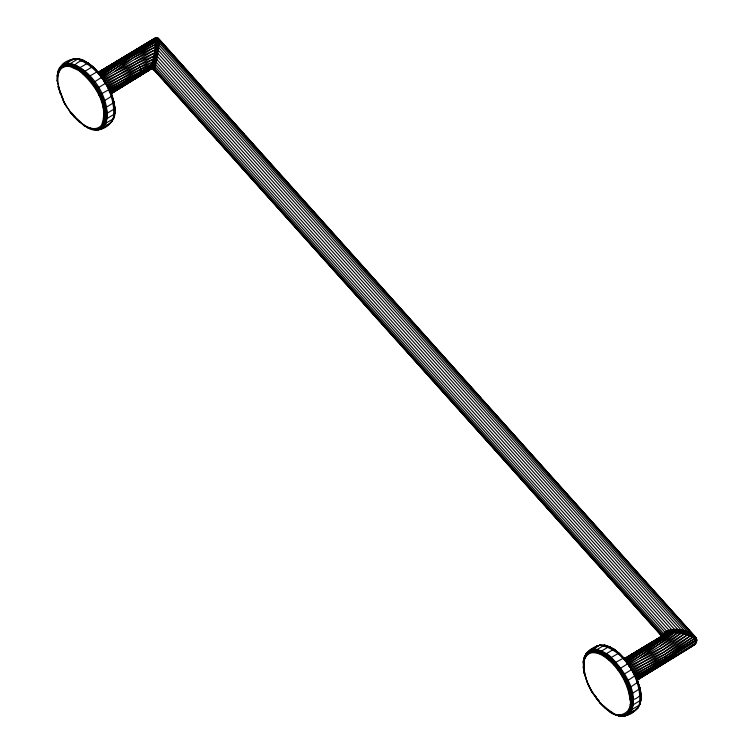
<?xml version="1.0" encoding="UTF-8"?>
<svg xmlns="http://www.w3.org/2000/svg" width="754" height="754" viewBox="0 0 754 754"><rect width="100%" height="100%" fill="white"/><g stroke="black" fill="none" stroke-linecap="round" stroke-linejoin="round"><path stroke-width="1.13" d="M70.593 111.498C67.568 111.309 78.228 119.547 78.689 120.998C84.42 126.107 94.731 132.553 101.375 125.475C109.66 105.334 94.014 82.704 78.567 70.414L79.717 67.766L88.039 62.997L93.242 66.88L99.368 73.854M620.627 715.848L619.995 716.093C616.555 714.698 611.324 714.387 609.289 710.862C618.506 720.098 633.558 712.36 630.014 699.373C627.752 682.568 618.195 666.819 604.623 656.725L605.773 654.076L613.539 649.345L614.548 649.477L619.552 653.963M58.52 86.013L58.162 86.851L60.49 93.458L57.417 81.507L57.257 75.259L58.991 69.802L58.284 73.176M103.11 122.233L105.937 123.138L113.204 118.849L114.796 112.233L114.127 115.456M589.157 685.235C588.167 688.44 583.86 669.948 583.888 668.223L583.304 661.569L585.038 656.112M629.156 708.543L631.993 709.448L639.26 705.16L640.985 699.712L641.023 693.934L640.089 688.119L635.528 675.395L640.023 688.525L631.956 693.68L629.119 693.793M57.841 81.913L57.822 76.936L58.699 72.742C56.663 69.17 61.677 65.202 64.618 64.033M113.901 116.521L113.713 118.406M583.888 668.223L584.538 656.555M639.948 702.832L639.76 704.717M695.688 642.097L695.518 643.85L693.623 645.386L637.092 680.127M57.219 81.036L57.549 74.721L57.417 81.507M103.967 113.062L107.53 113.034L114.127 109.019L114.976 107.624L112.073 95.343L105.956 83.044L100.763 75.579M584.114 665.942L583.266 667.347L584.209 673.162L586.537 679.769M630.014 699.373C633.973 700.805 639.185 697.026 641.023 693.934L640.41 693.049M98.048 72.403L155.201 38.011L157.266 37.832L158.792 38.765L695.725 637.384L696.79 640.042L695.848 642.983L636.659 679.382M634.698 675.292L694.283 638.713L694.943 636.48C687.224 630.57 667.799 625.471 662.662 636.235L662.285 635.669C667.045 624.727 693.162 629.175 696.79 640.042M110.433 93.176L151.469 67.822L152.779 67.502L154.702 68.388L662.436 634.284L662.907 636.056C671.503 627.903 690.334 630.862 696.734 640.646L635.999 678.477M58.699 72.742L60.433 69.5C59.641 61.027 77.568 56.107 83.854 60.546L88.812 63.553L97.963 72.12M83.242 124.551L88.341 128.105C96.851 133.26 107.191 127.04 112.28 120.565M584.755 659.053L586.48 655.81L586.386 653.087L588.78 651.484M617.941 714.764L618.761 715.857L623.351 716.3C628.864 714.896 635.358 711.484 638.327 706.875M83.091 124.353L74.231 116.531M614.915 714.632C602.587 708.864 595 697.148 588.808 685.537M614.095 649.307L619.288 653.19L628.365 663.369L617.828 669.938M103.072 107.483L106.568 107.049L113.166 103.034L113.863 101.441L113.458 101.159L114.636 108.604L114.646 113.929L106.88 118.661L103.977 118.039M584.576 672.323L584.209 673.162L584.784 673.803M640.023 688.525L639.91 687.752L640.975 694.434M623.351 716.3C627.535 715.131 634.02 713.576 635.707 709.128M110.838 93.939L149.754 69.924L152.091 62.224L154.344 61.338L156.332 62.262L666.941 631.513L666.253 633.728L623.473 659.401M57.21 75.843L58.482 70.245M113.204 118.849C116.832 94.74 100.235 67.785 77.624 59.114L71.017 63.129L69.764 65.768L69.924 66.522L78.567 70.414M114.985 112.817C114.985 122.855 100.678 133.854 91.884 128.453M583.257 662.153C583.511 652.691 592.54 646.791 600.947 644.972L596.188 646.301L594.171 648.044M639.26 705.16C643.219 681.625 624.312 648.6 599.628 645.217L592.493 649.703L592.201 652.634L595.971 652.832L600.165 654.208L604.623 656.725M83.119 73.977L85.164 71.13L92.346 66.842L93.242 66.88L93.505 67.662M609.166 660.287L610.627 657.874L618.902 653.068L624.067 658.063M596.64 697.808C590.373 691.955 586.518 681.588 584.275 672.747M613.624 664.745L615.999 662.219L623.935 657.837L632.238 669.222L638.261 681.899L630.74 686.96L627.366 687.827M109.179 89.076L112.12 95.909L104.033 100.998L101.319 101.517M155.041 39.293L155.833 37.766L158.236 38.294L158.387 44.477L155.767 61.79L153.364 69.491L152.949 68.699M87.577 78.435L89.34 76.333L97.577 71.479L102.167 77.313M637.809 679.128L664.086 663.511L665.603 661.55L665.622 656.282L692.502 637.328L693.36 635.688L692.794 634.453L159.009 39.519L157.737 38.708L155.588 38.906L98.604 73.261M58.124 71.47L60.848 66.324M111.356 122.327L114.08 117.181M584.171 657.78L586.895 652.634M637.403 708.637L640.127 703.491M76.116 59.368L74.212 58.661L66.974 62.921L63.543 64.005L62.676 65.098L62.94 67.332L60.433 69.5M106.936 125.192L108.661 124.646L112.186 121.262M627.432 711.785L629.401 712.945L630.806 712.653C639.449 693.049 624.764 671.117 611.221 657.431C608.478 653.492 588.28 642.908 588.997 653.643L586.48 655.81M69.934 111.705C68.086 107.794 62.77 103.015 63.1 98.925L60.395 92.384C62.978 103.166 71.046 113.779 79.34 121.894L79.849 121.818M105.956 83.044L109.575 89.208L98.783 95.4M624.83 681.701L628.025 680.4L635.528 675.395M662.964 635.452C671.494 627.187 688.393 630.589 696.272 638.581L695.452 640.155L635.999 676.696M695.857 642.71L696.489 640.825M104.9 68.529L98.095 72.525L155.201 38.011L155.541 42.054L154.41 52.884L151.026 68.887L139.141 76.229L150.329 69.274L152.694 69.18L156.172 55.73L157.784 41.856L157.548 37.973L156.898 38.303L157.944 38.143L244.23 134.165M156.182 38.171L156.54 37.7L156.983 38.577L156.606 46.616L153.807 63.817L151.686 68.944L152.694 69.18M91.781 83.628L102.271 76.946L106.21 82.912L95.56 89.358M98.124 72.497L156.087 37.898C156.125 48.331 154.938 59.349 151.262 69.123L150.329 69.274M631.286 654.642L663.388 635.179C673.303 629.665 689.967 631.381 696.451 641.183M689.948 646.781L694.095 644.972L696.592 642.04L696.63 639.43L692.323 634.482M60.009 67.389C74.599 56.795 90.018 77.257 97.2 88.406C103.524 99.632 114.08 123.336 97.304 129.99L95.654 128.642M59.924 68.096C74.288 57.653 89.472 77.813 96.55 88.793C102.78 99.848 113.175 123.194 96.644 129.745M69.443 60.895L70.791 59.745M586.065 653.699C600.646 643.105 616.065 663.567 623.247 674.717C629.298 686.215 638.308 704.5 626.744 715.235L624.915 713.944M585.971 654.397C600.335 643.963 615.518 664.123 622.597 675.103C628.827 686.149 639.222 709.505 622.7 716.055L621.711 714.952M594.821 647.79L596.838 646.046M624.387 658.779L662.926 635.716L663.595 633.567L155.201 66.786L153.995 66.022L151.959 66.22L110.753 91.677M627.46 715.226C639.138 704.377 630.033 685.914 623.926 674.312C616.404 663.105 604.557 646.508 589.072 650.777M635.575 709.863L638.233 707.572M584.105 660.608L583.596 661.032L583.935 668.346M637.903 679.288L695.047 644.265L695.848 642.983L695.452 640.155L692.502 637.328L684.425 633.991L674.576 632.634L668.675 633.096L663.388 635.179L624.303 658.591M662.926 635.716L665.085 633.662L664.613 631.871L155.758 64.721L154.532 63.939L152.478 64.137L109.792 90.48M628.497 664.236L671.484 632.719L672.295 631.701L671.795 629.788L157.473 56.55L156.172 55.73L153.976 55.937L106.983 84.74M660.212 646.027L676.772 633.473M680.014 633.982L661.682 647.846L639.976 658.327L673.558 633.247M102.723 77.766L132.27 56.145L155.541 42.054L156.992 41.715L159.113 42.695L688.195 632.54L688.308 633.878L687.478 634.925L631.041 669.401M683.171 634.755L663.011 649.863L628.732 666.178M686.112 635.754L664.133 652.003L633.171 670.966M626.894 662.775L668.675 633.096L669.543 631.466L668.977 630.221L156.917 59.5L155.644 58.699L153.496 58.897L107.888 86.936M101.111 76.305L130.706 55.278L154.212 42.855M99.132 74.335L155.616 40.216L157.039 39.887L159.122 40.848L690.504 633.106L691.013 635.028L690.212 636.046L665.009 654.17L634.076 673.162M626.631 660.702L665.311 634.293M99.5 75.193L129.226 54.816L154.174 41.093M692.587 639.75L665.923 658.27L634.331 674.057M625.085 660.014L663.388 635.179M98.887 73.826L127.897 54.769L153.788 39.151M693.689 641.239L665.914 660.052L635.273 675.914M588.676 685.754L592.031 692.049L592.597 691.691M621.616 675.669L632.267 669.222L628.318 663.256M636.819 679.637L645.462 673.963L636.329 678.93M110.602 93.449L120.046 87.257L110.093 92.695M624.623 659.109L651.531 642.229L655.48 642.361L670.504 633.313M98.406 72.921L126.766 55.155L154.023 39.839M653.181 669.495L669.835 659.439M672.785 657.526L675.735 655.622M662.285 635.669L154.268 69.453L153.062 68.689L151.026 68.887L118.378 88.981M66.55 105.381L65.984 105.739L63.242 100.141M110.8 93.835L140.819 74.457L140.838 69.198L139.349 64.91L152.581 59.462M691.852 646.48L637.036 680.042L665.603 661.55L636.48 677.281M689.929 647.356L662.954 663.888M150.14 69.434L110.763 93.854M108.51 89.066L152.091 62.224L140.235 67.078L106.286 83.44M110.781 93.75L140.197 75.626L150.593 68.369L109.047 89.66M637.017 679.948L664.981 662.719M690.909 638.308L665.009 654.17L632.502 669.712M125.871 55.947L153.467 39.057M105.833 82.582L154.41 52.884L156.653 52.667L157.982 53.515L675.301 630.25L675.414 631.588L674.576 632.634L626.932 661.447M688.722 636.96L664.133 652.003L631.23 667.62M102.978 78.68L155.126 46.965L157.407 46.757L158.764 47.615L681.908 630.853L682.021 632.22L681.173 633.275L629.166 664.905M104.476 80.537L154.796 49.849L156.267 49.5L158.415 50.499L678.581 630.41L678.694 631.767L677.846 632.823L627.573 663.303M100.508 128.595L98.614 129.745L92.714 129.547M590.665 650.344L592.55 649.194M630.664 666.762L684.425 633.991L685.263 632.926L685.15 631.579L159 44.986L157.652 44.128L155.381 44.335L101.385 77.078M609.43 711.408L614.387 714.415C618.487 715.97 623.85 717.893 627.498 714.33M100.725 75.23L132.27 56.145L154.165 45.07M625.339 660.551L655.48 642.361M98.227 72.62L127.897 54.769M624.83 659.467L667.714 633.662M130.122 81.432L139.311 76.418L140.819 74.457L109.236 91.573M111.507 92.94L117.388 89.585M105.918 67.954L118.133 61.112M631.296 654.67L637.215 651.362M639.185 650.259L641.154 649.156M145.56 71.96L149.754 69.924M592.06 692.049L600.674 703.482L605.896 708.129L603.52 705.744M650.645 643.021L653.529 641.531M665.622 656.282L632.521 672.37M108.548 87.577L151.083 66.767M154.005 47.643L133.873 57.379L114.561 71.63L153.439 53.477M139.349 64.91L103.986 81.837M107.765 85.409L140.838 69.198L151.582 64.693M103.571 79.415L138.227 62.78L153.034 56.503M691.616 646.319L694.377 644.434L692.389 645.339M135.428 58.944L153.759 50.48M611.353 711.663L610.203 711.974L600.231 703.209M88.341 128.105L90.075 128.057M615.518 714.622L616.131 714.368M154.862 38.482L155.475 38.228M77.624 59.114L79.481 59.104L80.31 60.197M611.447 648.393L615.01 650.41L614.548 649.477L609.901 646.857L604.293 645.179L596.527 649.901L595.971 652.832M68.105 62.054L67.445 62.309C74.731 54.524 86.041 61.055 92.346 66.842C102.657 76.427 110.216 88.981 113.675 102.648M599.628 645.217L604.934 645.179L606.028 645.876M63.016 64.467C78.51 60.197 90.348 76.795 97.879 88.001C103.986 99.613 113.091 118.076 101.404 128.915L98.859 127.643M62.94 67.332L66.145 66.324L69.924 66.522M106.606 124.994L109.179 124.184M588.997 653.643L592.201 652.634M631.805 711.569L635.226 710.494M632.125 711.767C637.884 710.645 640.608 704.443 641.041 699.128L640.419 698.034M601.136 703.359L600.363 703.435L595.933 697.902M83.383 125.098L86.606 126.691M610.551 647.893L609.901 646.857L604.293 645.179M83.854 60.546C80.273 60.49 74.081 63.59 74.118 67.898M619.995 716.093L618.761 715.857M73.581 58.916L79.481 59.104M601.598 645.217L605.537 645.415M602.163 645.678L604.095 645.782M621.635 715.895L624.67 716.055M74.175 116.908L79.34 121.894M605.396 708.204L600.278 702.841M71.507 59.726L72.214 59.952M597.554 646.037L598.261 646.263M79.971 59.566L83.185 60.622M91.875 128.651L94.57 129.537L89.472 128.312M607.093 646.225L610.306 647.29M637.761 681.503L638.261 681.899M152.421 69.076L153.92 69.952L662.775 637.102M158.491 38.614L159 44.986L157.473 56.55L154.702 68.388L153.92 69.952L153.109 69.396M83.326 60.329L88.812 63.553M87.181 63.091L84.26 60.98M83.694 125.484L88.868 128.331M609.373 646.64L614.868 649.863M614.567 714.085L604.746 707.309M630.033 704.349L632.926 704.962L640.693 700.24C641.06 682.219 631.07 665.33 618.393 653.153M58.737 87.492L58.162 86.851M88.039 62.997L93.458 67.191M78.689 120.998L84.156 125.664M618.648 653.256L608.78 646.659L601.004 651.381L600.165 654.208M114.938 113.402L114.976 107.624L114.363 106.738L114.372 110.725M92.855 66.757C103.062 76.258 110.546 88.689 113.977 102.224M101.375 125.475L103.355 126.634L104.749 126.342C114.674 103.666 91.253 65.655 66.974 62.921L66.069 64.033L66.145 66.324M245.804 135.918L480.995 398.055M482.56 399.808L695.725 637.384L696.253 638.864M165.974 47.841L168.34 50.471M181.714 65.381L183.288 67.134M185.644 69.764L188.01 72.393M199.81 85.541L202.166 88.18M205.314 91.686L206.888 93.439M218.688 106.587L221.836 110.093M238.358 128.51L240.715 131.139M254.098 146.05L255.672 147.803M258.028 150.432L260.384 153.062M272.194 166.219L274.55 168.849M277.698 172.355L280.054 174.985M291.072 187.265L294.22 190.771M310.742 209.188L313.099 211.817M326.473 226.728L328.047 228.481M330.412 231.11L332.768 233.74M344.569 246.897L346.934 249.527M350.082 253.033L352.438 255.663M363.456 267.934L366.604 271.449M383.126 289.856L385.483 292.495M398.857 307.396L400.431 309.149M402.796 311.779L405.152 314.409M416.953 327.566L419.318 330.195M423.248 334.578L424.822 336.331M435.84 348.612L438.979 352.118M455.501 370.534L458.649 374.041M471.241 388.074L472.815 389.827M475.171 392.457L477.536 395.087M489.337 408.244L491.693 410.873M495.632 415.256L497.206 417.009M508.215 429.29L511.363 432.796M527.885 451.203L531.033 454.719M543.625 468.743L545.199 470.496M547.555 473.126L549.92 475.765M561.721 488.912L564.869 492.419M568.016 495.925L569.59 497.687M580.599 509.958L583.747 513.465M600.269 531.881L603.417 535.387M616.009 549.421L617.583 551.174M619.939 553.804L622.295 556.433M634.105 569.59L637.243 573.097M640.391 576.603L641.965 578.356M652.983 590.636L656.131 594.143M672.653 612.559L675.801 616.065M688.383 630.09L689.957 631.843M161.394 77.954L153.524 69.18L662.323 636.781M164.532 81.46L181.054 99.867M183.41 102.497L196.785 117.398M198.359 119.151L200.715 121.78M203.08 124.41L214.881 137.567M217.237 140.197L220.385 143.703M222.741 146.333L233.759 158.604M236.897 162.11L253.419 180.526M256.567 184.033L273.089 202.44M275.446 205.069L288.028 219.094M290.394 221.723L292.75 224.353M295.106 226.982L306.124 239.263M309.272 242.769L325.785 261.176M328.933 264.682L345.455 283.089M347.811 285.728L361.185 300.629M362.759 302.382L365.115 305.012M367.471 307.641L379.271 320.789M381.637 323.419L385.567 327.802M387.141 329.555L398.15 341.835M401.298 345.341L417.82 363.748M420.958 367.255L433.55 381.279M435.124 383.032L437.48 385.662M439.836 388.301L451.637 401.448M454.785 404.955L457.932 408.461M459.506 410.214L470.515 422.485M473.663 425.991L490.185 444.408M493.323 447.914L509.845 466.321M512.202 468.95L524.793 482.975M527.15 485.604L530.298 489.11M531.872 490.863L542.88 503.144M546.028 506.65L562.55 525.057M565.689 528.563L582.993 547.856M584.567 549.609L597.159 563.634M599.515 566.263L602.663 569.77M604.237 571.523L616.037 584.67M619.175 588.177L622.323 591.683M623.897 593.436L634.915 605.716M638.054 609.223L655.358 628.506M657.724 631.136L661.654 635.518M583.879 663.237L583.455 662.728C588.648 636.979 616.715 663.624 622.031 675.433C630.25 685.801 639.175 722.963 613.982 713.991L613.747 713.378M57.822 76.936L57.408 76.418C62.591 50.669 90.659 77.313 95.984 89.123C104.203 99.49 113.119 136.653 87.935 127.68L87.69 127.077M623.624 657.79L632.078 669.345M597.922 699.392L599.204 700.975M71.875 113.081L75.08 117.049M69.877 111.592L74.316 117.124M594.906 695.188L596.065 696.932M632.003 669.345L635.49 675.744M586.574 680.136L588.365 684.453M63.025 99.575L58.218 86.437M583.464 667.818L583.304 661.569M638.346 683.492L639.515 687.469M112.007 96.192L113.166 100.169M60.122 93.308L57.276 80.527M639.694 688.591L640.052 690.815M583.323 666.838L584.388 673.52M113.863 101.441L114.928 108.124M640.834 693.454L640.985 699.712M114.778 107.143L114.787 111.215"/></g></svg>
